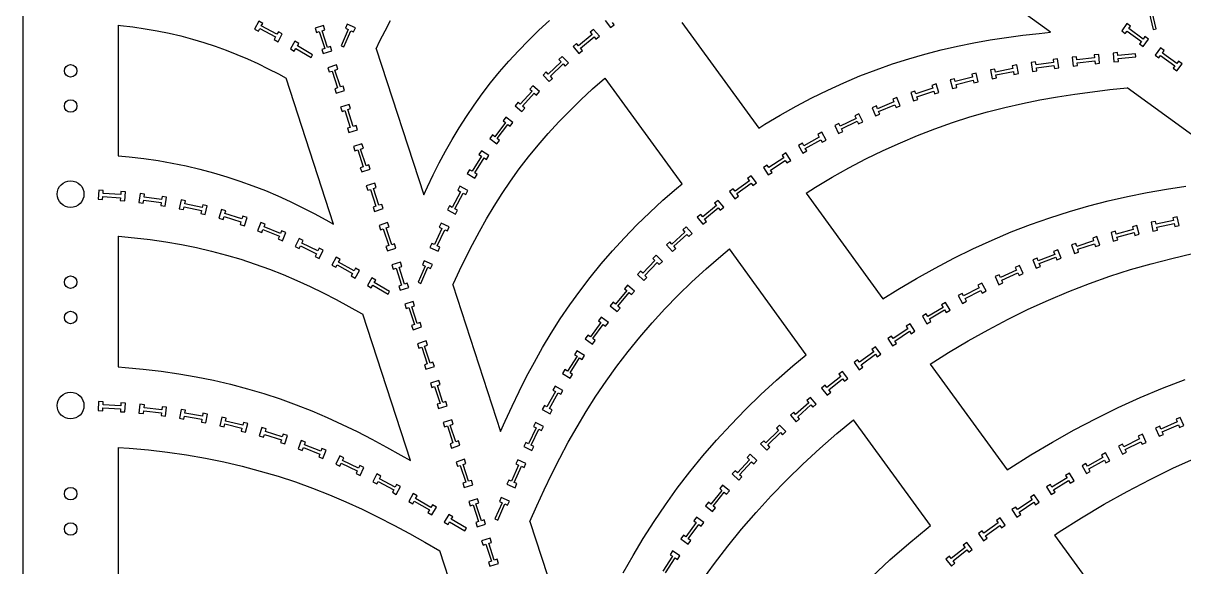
# Model space of a CAD drawing. Header units: inches. Extents: x 4 to 84.1, y 3.9 to 96.4.
# Drawn here: x 4 to 28.48, y 19.47 to 30.94 of the extents above; entities that cross this region are included whole.
import ezdxf

# ---------------------------------------------------------------- set-up
doc = ezdxf.new("R2010")
doc.units = ezdxf.units.IN
doc.layers.add('red', color=1, linetype='CONTINUOUS')

msp = doc.modelspace()

# ---------------------------------------------------------------- linework, layer by layer
for p, q in [((27.749, 31.169), (27.829, 30.804)), ((27.892, 30.818), (27.811, 31.182)), ((8.967, 30.981), (8.878, 30.814)), ((9.051, 30.936), (8.967, 30.981)), ((9.021, 30.881), (9.051, 30.936)), ((9.351, 30.706), (9.021, 30.881)), ((10.333, 30.892), (10.154, 30.833)), ((10.363, 30.801), (10.333, 30.892)), ((10.834, 30.92), (10.796, 30.833)), ((11.007, 30.845), (10.834, 30.92)), ((10.969, 30.757), (11.007, 30.845)), ((16.276, 31), (16.387, 30.847)), ((16.387, 30.847), (16.464, 30.903)), ((16.464, 30.903), (16.428, 30.954)), ((27.278, 30.931), (27.167, 30.778)), ((27.355, 30.875), (27.278, 30.931)), ((27.318, 30.825), (27.355, 30.875)), ((8.878, 30.814), (8.962, 30.77)), ((8.962, 30.77), (8.991, 30.825)), ((8.991, 30.825), (9.321, 30.65)), ((9.321, 30.65), (9.292, 30.594)), ((9.381, 30.761), (9.351, 30.706)), ((9.376, 30.55), (9.465, 30.717)), ((9.465, 30.717), (9.381, 30.761)), ((10.154, 30.833), (10.183, 30.743)), ((10.183, 30.743), (10.242, 30.762)), ((10.242, 30.762), (10.358, 30.407)), ((10.303, 30.782), (10.363, 30.801)), ((10.419, 30.427), (10.303, 30.782)), ((10.853, 30.808), (10.704, 30.465)), ((10.762, 30.44), (10.911, 30.782)), ((10.796, 30.833), (10.853, 30.808)), ((10.911, 30.782), (10.969, 30.757)), ((15.998, 30.7), (15.712, 30.46)), ((15.753, 30.411), (16.039, 30.651)), ((16.031, 30.809), (15.958, 30.748)), ((15.958, 30.748), (15.998, 30.7)), ((16.153, 30.664), (16.031, 30.809)), ((16.039, 30.651), (16.08, 30.603)), ((16.08, 30.603), (16.153, 30.664)), ((27.167, 30.778), (27.244, 30.722)), ((27.244, 30.722), (27.28, 30.773)), ((27.28, 30.773), (27.582, 30.553)), ((27.62, 30.605), (27.318, 30.825)), ((27.657, 30.656), (27.62, 30.605)), ((27.623, 30.447), (27.734, 30.6)), ((27.734, 30.6), (27.657, 30.656)), ((27.829, 30.804), (27.892, 30.818)), ((9.292, 30.594), (9.376, 30.55)), ((9.732, 30.562), (9.636, 30.399)), ((9.636, 30.399), (9.718, 30.351)), ((9.718, 30.351), (9.75, 30.405)), ((9.814, 30.514), (9.732, 30.562)), ((9.75, 30.405), (10.072, 30.216)), ((9.782, 30.46), (9.814, 30.514)), ((10.104, 30.271), (9.782, 30.46)), ((10.358, 30.407), (10.298, 30.387)), ((10.298, 30.387), (10.328, 30.297)), ((10.328, 30.297), (10.508, 30.355)), ((10.478, 30.446), (10.419, 30.427)), ((10.508, 30.355), (10.478, 30.446)), ((10.704, 30.465), (10.762, 30.44)), ((15.672, 30.508), (15.599, 30.446)), ((15.599, 30.446), (15.72, 30.302)), ((15.712, 30.46), (15.672, 30.508)), ((15.72, 30.302), (15.793, 30.363)), ((15.793, 30.363), (15.753, 30.411)), ((27.582, 30.553), (27.546, 30.503)), ((27.546, 30.503), (27.623, 30.447)), ((27.986, 30.417), (27.874, 30.264)), ((28.063, 30.361), (27.986, 30.417)), ((28.026, 30.31), (28.063, 30.361)), ((10.072, 30.216), (10.104, 30.271)), ((15.343, 30.127), (15.074, 29.867)), ((15.368, 30.238), (15.299, 30.172)), ((15.299, 30.172), (15.343, 30.127)), ((15.499, 30.103), (15.368, 30.238)), ((25.352, 30.122), (25.258, 30.109)), ((25.258, 30.109), (25.284, 29.922)), ((25.361, 30.061), (25.352, 30.122)), ((25.731, 30.112), (25.361, 30.061)), ((25.816, 30.187), (25.722, 30.174)), ((25.722, 30.174), (25.731, 30.112)), ((25.842, 30), (25.816, 30.187)), ((26.216, 30.232), (26.121, 30.222)), ((26.121, 30.222), (26.141, 30.034)), ((26.223, 30.17), (26.216, 30.232)), ((26.594, 30.209), (26.223, 30.17)), ((26.229, 30.106), (26.601, 30.145)), ((26.682, 30.281), (26.588, 30.271)), ((26.588, 30.271), (26.594, 30.209)), ((26.601, 30.145), (26.607, 30.083)), ((26.702, 30.093), (26.682, 30.281)), ((27.08, 30.319), (26.986, 30.31)), ((26.986, 30.31), (27.004, 30.122)), ((27.004, 30.122), (27.099, 30.131)), ((27.086, 30.257), (27.08, 30.319)), ((27.458, 30.293), (27.086, 30.257)), ((27.093, 30.193), (27.464, 30.229)), ((27.099, 30.131), (27.093, 30.193)), ((27.464, 30.229), (27.458, 30.293)), ((27.874, 30.264), (27.951, 30.208)), ((27.951, 30.208), (27.988, 30.259)), ((27.988, 30.259), (28.29, 30.039)), ((28.328, 30.091), (28.026, 30.31)), ((28.365, 30.141), (28.328, 30.091)), ((28.442, 30.085), (28.365, 30.141)), ((10.604, 30.06), (10.424, 30.001)), ((10.424, 30.001), (10.453, 29.911)), ((10.453, 29.911), (10.513, 29.93)), ((10.513, 29.93), (10.628, 29.575)), ((10.574, 29.95), (10.633, 29.969)), ((10.689, 29.594), (10.574, 29.95)), ((10.633, 29.969), (10.604, 30.06)), ((15.031, 29.912), (14.963, 29.846)), ((15.074, 29.867), (15.031, 29.912)), ((15.119, 29.821), (15.387, 30.081)), ((15.387, 30.081), (15.431, 30.036)), ((15.431, 30.036), (15.499, 30.103)), ((24.096, 29.886), (24.004, 29.862)), ((24.004, 29.862), (24.02, 29.802)), ((24.144, 29.703), (24.096, 29.886)), ((24.493, 29.972), (24.399, 29.954)), ((24.399, 29.954), (24.435, 29.768)), ((24.504, 29.91), (24.493, 29.972)), ((24.871, 29.981), (24.504, 29.91)), ((24.516, 29.847), (24.883, 29.918)), ((24.953, 30.06), (24.859, 30.042)), ((24.859, 30.042), (24.871, 29.981)), ((24.883, 29.918), (24.895, 29.857)), ((24.895, 29.857), (24.989, 29.875)), ((24.989, 29.875), (24.953, 30.06)), ((25.284, 29.922), (25.378, 29.935)), ((25.369, 29.997), (25.739, 30.048)), ((25.378, 29.935), (25.369, 29.997)), ((25.739, 30.048), (25.748, 29.987)), ((25.748, 29.987), (25.842, 30)), ((26.141, 30.034), (26.236, 30.044)), ((26.236, 30.044), (26.229, 30.106)), ((26.607, 30.083), (26.702, 30.093)), ((28.29, 30.039), (28.254, 29.988)), ((28.254, 29.988), (28.331, 29.932)), ((28.331, 29.932), (28.442, 30.085)), ((14.747, 29.621), (14.684, 29.549)), ((14.889, 29.496), (14.747, 29.621)), ((14.963, 29.846), (15.094, 29.71)), ((15.094, 29.71), (15.162, 29.776)), ((15.162, 29.776), (15.119, 29.821)), ((23.253, 29.657), (23.162, 29.627)), ((23.162, 29.627), (23.182, 29.568)), ((23.312, 29.478), (23.253, 29.657)), ((23.643, 29.769), (23.55, 29.745)), ((23.55, 29.745), (23.598, 29.562)), ((23.658, 29.708), (23.643, 29.769)), ((24.02, 29.802), (23.658, 29.708)), ((23.674, 29.646), (24.036, 29.74)), ((23.69, 29.586), (23.674, 29.646)), ((24.036, 29.74), (24.052, 29.679)), ((24.052, 29.679), (24.144, 29.703)), ((24.435, 29.768), (24.528, 29.786)), ((24.528, 29.786), (24.516, 29.847)), ((10.628, 29.575), (10.569, 29.555)), ((10.569, 29.555), (10.598, 29.465)), ((10.598, 29.465), (10.778, 29.523)), ((10.749, 29.614), (10.689, 29.594)), ((10.778, 29.523), (10.749, 29.614)), ((14.731, 29.508), (14.483, 29.228)), ((14.531, 29.186), (14.779, 29.466)), ((14.684, 29.549), (14.731, 29.508)), ((14.779, 29.466), (14.826, 29.424)), ((14.826, 29.424), (14.889, 29.496)), ((22.808, 29.509), (22.718, 29.479)), ((22.718, 29.479), (22.777, 29.3)), ((22.828, 29.45), (22.808, 29.509)), ((23.182, 29.568), (22.828, 29.45)), ((22.848, 29.389), (23.202, 29.507)), ((22.868, 29.33), (22.848, 29.389)), ((23.202, 29.507), (23.222, 29.448)), ((23.222, 29.448), (23.312, 29.478)), ((23.598, 29.562), (23.69, 29.586)), ((10.874, 29.227), (10.694, 29.169)), ((10.694, 29.169), (10.724, 29.078)), ((10.844, 29.117), (10.903, 29.137)), ((10.903, 29.137), (10.874, 29.227)), ((14.437, 29.27), (14.373, 29.198)), ((14.373, 29.198), (14.515, 29.073)), ((14.483, 29.228), (14.437, 29.27)), ((14.515, 29.073), (14.578, 29.144)), ((14.578, 29.144), (14.531, 29.186)), ((21.993, 29.193), (21.905, 29.157)), ((21.905, 29.157), (21.976, 28.982)), ((22.017, 29.135), (21.993, 29.193)), ((22.362, 29.277), (22.017, 29.135)), ((22.041, 29.076), (22.386, 29.218)), ((22.427, 29.371), (22.338, 29.335)), ((22.338, 29.335), (22.362, 29.277)), ((22.386, 29.218), (22.41, 29.16)), ((22.41, 29.16), (22.498, 29.196)), ((22.498, 29.196), (22.427, 29.371)), ((22.777, 29.3), (22.868, 29.33)), ((10.724, 29.078), (10.783, 29.098)), ((10.783, 29.098), (10.899, 28.742)), ((10.959, 28.762), (10.844, 29.117)), ((14.176, 28.956), (14.119, 28.88)), ((14.328, 28.843), (14.176, 28.956)), ((21.564, 28.932), (21.228, 28.769)), ((21.622, 29.03), (21.536, 28.988)), ((21.536, 28.988), (21.564, 28.932)), ((21.705, 28.86), (21.622, 29.03)), ((21.976, 28.982), (22.064, 29.018)), ((22.064, 29.018), (22.041, 29.076)), ((10.899, 28.742), (10.839, 28.723)), ((10.839, 28.723), (10.869, 28.633)), ((10.869, 28.633), (11.048, 28.691)), ((11.019, 28.782), (10.959, 28.762)), ((11.048, 28.691), (11.019, 28.782)), ((14.169, 28.843), (13.946, 28.543)), ((13.997, 28.505), (14.221, 28.804)), ((14.119, 28.88), (14.169, 28.843)), ((14.221, 28.804), (14.271, 28.767)), ((14.271, 28.767), (14.328, 28.843)), ((20.841, 28.639), (20.758, 28.592)), ((20.934, 28.474), (20.841, 28.639)), ((21.2, 28.825), (21.115, 28.783)), ((21.115, 28.783), (21.198, 28.613)), ((21.198, 28.613), (21.283, 28.655)), ((21.228, 28.769), (21.2, 28.825)), ((21.256, 28.711), (21.592, 28.875)), ((21.283, 28.655), (21.256, 28.711)), ((21.592, 28.875), (21.619, 28.818)), ((21.619, 28.818), (21.705, 28.86)), ((11.144, 28.395), (10.965, 28.337)), ((11.174, 28.305), (11.144, 28.395)), ((13.896, 28.581), (13.839, 28.504)), ((13.839, 28.504), (13.99, 28.391)), ((13.946, 28.543), (13.896, 28.581)), ((13.99, 28.391), (14.047, 28.468)), ((14.047, 28.468), (13.997, 28.505)), ((20.433, 28.408), (20.35, 28.361)), ((20.463, 28.354), (20.433, 28.408)), ((20.789, 28.537), (20.463, 28.354)), ((20.495, 28.298), (20.82, 28.482)), ((20.758, 28.592), (20.789, 28.537)), ((20.82, 28.482), (20.851, 28.427)), ((20.851, 28.427), (20.934, 28.474)), ((10.965, 28.337), (10.994, 28.246)), ((10.994, 28.246), (11.054, 28.265)), ((11.054, 28.265), (11.169, 27.91)), ((11.114, 28.285), (11.174, 28.305)), ((11.23, 27.93), (11.114, 28.285)), ((13.663, 28.247), (13.612, 28.166)), ((13.612, 28.166), (13.665, 28.133)), ((13.823, 28.147), (13.663, 28.247)), ((20.085, 28.201), (20.005, 28.15)), ((20.005, 28.15), (20.039, 28.097)), ((20.187, 28.042), (20.085, 28.201)), ((20.35, 28.361), (20.443, 28.197)), ((20.443, 28.197), (20.526, 28.244)), ((20.526, 28.244), (20.495, 28.298)), ((11.169, 27.91), (11.11, 27.891)), ((11.289, 27.949), (11.23, 27.93)), ((11.319, 27.859), (11.289, 27.949)), ((13.665, 28.133), (13.467, 27.816)), ((13.522, 27.782), (13.719, 28.099)), ((13.719, 28.099), (13.772, 28.066)), ((13.772, 28.066), (13.823, 28.147)), ((19.691, 27.947), (19.611, 27.896)), ((19.725, 27.895), (19.691, 27.947)), ((20.039, 28.097), (19.725, 27.895)), ((19.759, 27.841), (20.073, 28.043)), ((20.073, 28.043), (20.107, 27.991)), ((20.107, 27.991), (20.187, 28.042)), ((11.11, 27.891), (11.139, 27.8)), ((11.139, 27.8), (11.319, 27.859)), ((13.414, 27.849), (13.364, 27.768)), ((13.364, 27.768), (13.524, 27.668)), ((13.467, 27.816), (13.414, 27.849)), ((13.575, 27.749), (13.522, 27.782)), ((13.524, 27.668), (13.575, 27.749)), ((19.355, 27.721), (19.278, 27.665)), ((19.278, 27.665), (19.315, 27.615)), ((19.467, 27.568), (19.355, 27.721)), ((19.611, 27.896), (19.713, 27.737)), ((19.713, 27.737), (19.793, 27.789)), ((19.793, 27.789), (19.759, 27.841)), ((5.593, 27.417), (5.58, 27.228)), ((5.688, 27.41), (5.593, 27.417)), ((11.415, 27.563), (11.235, 27.505)), ((11.235, 27.505), (11.265, 27.414)), ((11.265, 27.414), (11.324, 27.433)), ((11.324, 27.433), (11.439, 27.078)), ((11.385, 27.453), (11.444, 27.472)), ((11.5, 27.098), (11.385, 27.453)), ((11.444, 27.472), (11.415, 27.563)), ((13.21, 27.498), (13.165, 27.413)), ((13.377, 27.41), (13.21, 27.498)), ((18.976, 27.446), (18.899, 27.39)), ((19.013, 27.395), (18.976, 27.446)), ((19.315, 27.615), (19.013, 27.395)), ((19.051, 27.343), (19.353, 27.563)), ((19.353, 27.563), (19.39, 27.512)), ((19.39, 27.512), (19.467, 27.568)), ((5.58, 27.228), (5.675, 27.222)), ((5.675, 27.222), (5.679, 27.284)), ((5.679, 27.284), (6.052, 27.258)), ((5.683, 27.348), (5.688, 27.41)), ((6.056, 27.322), (5.683, 27.348)), ((6.052, 27.258), (6.047, 27.196)), ((6.047, 27.196), (6.142, 27.189)), ((6.06, 27.385), (6.056, 27.322)), ((6.155, 27.378), (6.06, 27.385)), ((6.142, 27.189), (6.155, 27.378)), ((6.465, 27.346), (6.438, 27.159)), ((6.559, 27.332), (6.465, 27.346)), ((6.532, 27.145), (6.541, 27.207)), ((6.541, 27.207), (6.911, 27.154)), ((6.55, 27.27), (6.559, 27.332)), ((6.92, 27.218), (6.55, 27.27)), ((6.929, 27.28), (6.92, 27.218)), ((7.023, 27.266), (6.929, 27.28)), ((6.996, 27.079), (7.023, 27.266)), ((7.33, 27.211), (7.289, 27.026)), ((7.423, 27.19), (7.33, 27.211)), ((7.409, 27.129), (7.423, 27.19)), ((13.221, 27.384), (13.047, 27.054)), ((13.104, 27.024), (13.277, 27.355)), ((13.165, 27.413), (13.221, 27.384)), ((13.277, 27.355), (13.333, 27.326)), ((13.333, 27.326), (13.377, 27.41)), ((18.654, 27.201), (18.58, 27.141)), ((18.774, 27.055), (18.654, 27.201)), ((18.899, 27.39), (19.01, 27.237)), ((19.01, 27.237), (19.087, 27.293)), ((19.087, 27.293), (19.051, 27.343)), ((6.438, 27.159), (6.532, 27.145)), ((6.911, 27.154), (6.902, 27.093)), ((6.902, 27.093), (6.996, 27.079)), ((7.289, 27.026), (7.382, 27.006)), ((7.382, 27.006), (7.395, 27.067)), ((7.395, 27.067), (7.76, 26.986)), ((7.774, 27.048), (7.409, 27.129)), ((7.76, 26.986), (7.746, 26.925)), ((7.787, 27.109), (7.774, 27.048)), ((7.88, 27.089), (7.787, 27.109)), ((7.839, 26.904), (7.88, 27.089)), ((8.182, 27.009), (8.126, 26.828)), ((8.273, 26.98), (8.182, 27.009)), ((8.254, 26.921), (8.273, 26.98)), ((11.439, 27.078), (11.38, 27.059)), ((11.38, 27.059), (11.409, 26.968)), ((11.409, 26.968), (11.589, 27.027)), ((11.56, 27.117), (11.5, 27.098)), ((11.589, 27.027), (11.56, 27.117)), ((12.992, 27.083), (12.948, 26.998)), ((12.948, 26.998), (13.115, 26.911)), ((13.047, 27.054), (12.992, 27.083)), ((13.159, 26.995), (13.104, 27.024)), ((13.115, 26.911), (13.159, 26.995)), ((18.62, 27.092), (18.331, 26.856)), ((18.371, 26.807), (18.66, 27.043)), ((18.58, 27.141), (18.62, 27.092)), ((18.66, 27.043), (18.7, 26.994)), ((18.7, 26.994), (18.774, 27.055)), ((7.746, 26.925), (7.839, 26.904)), ((8.126, 26.828), (8.217, 26.8)), ((8.217, 26.8), (8.236, 26.86)), ((8.236, 26.86), (8.592, 26.749)), ((8.611, 26.81), (8.254, 26.921)), ((8.592, 26.749), (8.574, 26.689)), ((8.574, 26.689), (8.665, 26.661)), ((8.63, 26.87), (8.611, 26.81)), ((8.721, 26.842), (8.63, 26.87)), ((8.665, 26.661), (8.721, 26.842)), ((9.015, 26.736), (8.944, 26.561)), ((9.103, 26.701), (9.015, 26.736)), ((9.08, 26.643), (9.103, 26.701)), ((11.685, 26.731), (11.505, 26.672)), ((11.715, 26.64), (11.685, 26.731)), ((12.813, 26.72), (12.774, 26.633)), ((12.985, 26.641), (12.813, 26.72)), ((18.291, 26.905), (18.217, 26.844)), ((18.217, 26.844), (18.337, 26.698)), ((18.331, 26.856), (18.291, 26.905)), ((18.337, 26.698), (18.411, 26.758)), ((18.411, 26.758), (18.371, 26.807)), ((27.882, 26.758), (27.789, 26.739)), ((27.789, 26.739), (27.827, 26.554)), ((27.894, 26.697), (27.882, 26.758)), ((28.26, 26.773), (27.894, 26.697)), ((27.908, 26.635), (28.273, 26.711)), ((28.341, 26.854), (28.247, 26.834)), ((28.247, 26.834), (28.26, 26.773)), ((28.273, 26.711), (28.286, 26.649)), ((28.379, 26.669), (28.341, 26.854)), ((8.944, 26.561), (9.032, 26.526)), ((9.032, 26.526), (9.056, 26.584)), ((9.056, 26.584), (9.402, 26.444)), ((9.426, 26.503), (9.08, 26.643)), ((9.402, 26.444), (9.378, 26.386)), ((9.449, 26.561), (9.426, 26.503)), ((9.538, 26.525), (9.449, 26.561)), ((9.467, 26.35), (9.538, 26.525)), ((11.505, 26.672), (11.535, 26.582)), ((11.535, 26.582), (11.594, 26.601)), ((11.594, 26.601), (11.71, 26.246)), ((11.655, 26.621), (11.715, 26.64)), ((11.771, 26.266), (11.655, 26.621)), ((12.83, 26.607), (12.675, 26.268)), ((12.733, 26.241), (12.889, 26.581)), ((12.774, 26.633), (12.83, 26.607)), ((12.889, 26.581), (12.945, 26.555)), ((12.945, 26.555), (12.985, 26.641)), ((17.955, 26.531), (17.68, 26.279)), ((17.723, 26.232), (17.998, 26.484)), ((17.983, 26.642), (17.913, 26.578)), ((17.913, 26.578), (17.955, 26.531)), ((18.111, 26.503), (17.983, 26.642)), ((17.998, 26.484), (18.041, 26.438)), ((18.041, 26.438), (18.111, 26.503)), ((26.646, 26.436), (26.556, 26.406)), ((26.705, 26.256), (26.646, 26.436)), ((27.035, 26.548), (26.943, 26.523)), ((26.943, 26.523), (26.991, 26.341)), ((27.051, 26.487), (27.035, 26.548)), ((27.412, 26.583), (27.051, 26.487)), ((27.067, 26.426), (27.428, 26.521)), ((27.488, 26.668), (27.396, 26.644)), ((27.396, 26.644), (27.412, 26.583)), ((27.428, 26.521), (27.444, 26.461)), ((27.444, 26.461), (27.536, 26.486)), ((27.536, 26.486), (27.488, 26.668)), ((27.827, 26.554), (27.92, 26.573)), ((27.92, 26.573), (27.908, 26.635)), ((28.286, 26.649), (28.379, 26.669)), ((9.378, 26.386), (9.467, 26.35)), ((9.821, 26.397), (9.738, 26.227)), ((9.738, 26.227), (9.823, 26.185)), ((9.907, 26.355), (9.821, 26.397)), ((9.823, 26.185), (9.851, 26.241)), ((9.851, 26.241), (10.185, 26.076)), ((9.879, 26.299), (9.907, 26.355)), ((10.214, 26.133), (9.879, 26.299)), ((11.71, 26.246), (11.65, 26.227)), ((11.65, 26.227), (11.68, 26.136)), ((11.68, 26.136), (11.86, 26.194)), ((11.83, 26.285), (11.771, 26.266)), ((11.86, 26.194), (11.83, 26.285)), ((12.618, 26.294), (12.578, 26.207)), ((12.578, 26.207), (12.75, 26.128)), ((12.675, 26.268), (12.618, 26.294)), ((12.79, 26.215), (12.733, 26.241)), ((12.75, 26.128), (12.79, 26.215)), ((17.638, 26.325), (17.568, 26.261)), ((17.568, 26.261), (17.695, 26.121)), ((17.68, 26.279), (17.638, 26.325)), ((17.766, 26.186), (17.723, 26.232)), ((26.201, 26.29), (26.11, 26.26)), ((26.11, 26.26), (26.169, 26.08)), ((26.22, 26.23), (26.201, 26.29)), ((26.575, 26.347), (26.22, 26.23)), ((26.24, 26.169), (26.595, 26.286)), ((26.556, 26.406), (26.575, 26.347)), ((26.595, 26.286), (26.615, 26.226)), ((26.615, 26.226), (26.705, 26.256)), ((26.991, 26.341), (27.083, 26.365)), ((27.083, 26.365), (27.067, 26.426)), ((10.185, 26.076), (10.158, 26.02)), ((10.158, 26.02), (10.243, 25.977)), ((10.242, 26.189), (10.214, 26.133)), ((10.327, 26.147), (10.242, 26.189)), ((10.243, 25.977), (10.327, 26.147)), ((10.599, 26.001), (10.507, 25.836)), ((10.682, 25.954), (10.599, 26.001)), ((10.652, 25.899), (10.682, 25.954)), ((17.346, 26.045), (17.28, 25.976)), ((17.28, 25.976), (17.324, 25.933)), ((17.482, 25.913), (17.346, 26.045)), ((17.695, 26.121), (17.766, 26.186)), ((25.383, 25.984), (25.294, 25.949)), ((25.294, 25.949), (25.364, 25.773)), ((25.406, 25.925), (25.383, 25.984)), ((25.754, 26.062), (25.406, 25.925)), ((25.429, 25.866), (25.777, 26.002)), ((25.819, 26.155), (25.731, 26.12)), ((25.731, 26.12), (25.754, 26.062)), ((25.777, 26.002), (25.8, 25.944)), ((25.8, 25.944), (25.889, 25.979)), ((25.889, 25.979), (25.819, 26.155)), ((26.169, 26.08), (26.26, 26.11)), ((26.26, 26.11), (26.24, 26.169)), ((10.507, 25.836), (10.59, 25.789)), ((10.59, 25.789), (10.62, 25.844)), ((10.62, 25.844), (10.946, 25.66)), ((10.977, 25.716), (10.652, 25.899)), ((11.008, 25.77), (10.977, 25.716)), ((10.998, 25.559), (11.091, 25.724)), ((11.091, 25.724), (11.008, 25.77)), ((11.956, 25.899), (11.776, 25.84)), ((11.776, 25.84), (11.805, 25.75)), ((11.805, 25.75), (11.865, 25.769)), ((11.865, 25.769), (11.98, 25.414)), ((11.926, 25.789), (11.985, 25.808)), ((12.041, 25.434), (11.926, 25.789)), ((11.985, 25.808), (11.956, 25.899)), ((12.476, 25.814), (12.327, 25.472)), ((12.385, 25.446), (12.534, 25.789)), ((12.456, 25.926), (12.418, 25.839)), ((12.418, 25.839), (12.476, 25.814)), ((12.63, 25.851), (12.456, 25.926)), ((12.534, 25.789), (12.592, 25.764)), ((12.592, 25.764), (12.63, 25.851)), ((17.02, 25.707), (16.954, 25.639)), ((17.065, 25.664), (17.02, 25.707)), ((17.324, 25.933), (17.065, 25.664)), ((17.111, 25.619), (17.371, 25.888)), ((17.371, 25.888), (17.416, 25.845)), ((17.416, 25.845), (17.482, 25.913)), ((24.95, 25.731), (24.61, 25.576)), ((25.01, 25.828), (24.924, 25.788)), ((24.924, 25.788), (24.95, 25.731)), ((25.089, 25.656), (25.01, 25.828)), ((25.364, 25.773), (25.452, 25.808)), ((25.452, 25.808), (25.429, 25.866)), ((10.946, 25.66), (10.915, 25.606)), ((10.915, 25.606), (10.998, 25.559)), ((11.354, 25.568), (11.259, 25.406)), ((11.436, 25.52), (11.354, 25.568)), ((11.405, 25.466), (11.436, 25.52)), ((11.727, 25.277), (11.405, 25.466)), ((12.327, 25.472), (12.385, 25.446)), ((16.954, 25.639), (17.09, 25.507)), ((17.09, 25.507), (17.156, 25.576)), ((17.156, 25.576), (17.111, 25.619)), ((24.22, 25.457), (24.136, 25.413)), ((24.308, 25.289), (24.22, 25.457)), ((24.584, 25.633), (24.497, 25.593)), ((24.497, 25.593), (24.576, 25.421)), ((24.576, 25.421), (24.663, 25.461)), ((24.61, 25.576), (24.584, 25.633)), ((24.637, 25.518), (24.976, 25.673)), ((24.663, 25.461), (24.637, 25.518)), ((24.976, 25.673), (25.002, 25.616)), ((25.002, 25.616), (25.089, 25.656)), ((11.259, 25.406), (11.341, 25.357)), ((11.341, 25.357), (11.372, 25.411)), ((11.372, 25.411), (11.694, 25.222)), ((11.694, 25.222), (11.727, 25.277)), ((11.98, 25.414), (11.921, 25.394)), ((11.921, 25.394), (11.95, 25.304)), ((11.95, 25.304), (12.13, 25.362)), ((12.1, 25.453), (12.041, 25.434)), ((12.13, 25.362), (12.1, 25.453)), ((16.732, 25.296), (16.49, 25.011)), ((16.539, 24.969), (16.781, 25.254)), ((16.746, 25.409), (16.684, 25.336)), ((16.684, 25.336), (16.732, 25.296)), ((16.89, 25.287), (16.746, 25.409)), ((16.781, 25.254), (16.828, 25.214)), ((16.828, 25.214), (16.89, 25.287)), ((23.805, 25.239), (23.721, 25.195)), ((23.834, 25.184), (23.805, 25.239)), ((24.165, 25.357), (23.834, 25.184)), ((23.864, 25.127), (24.195, 25.301)), ((24.136, 25.413), (24.165, 25.357)), ((24.195, 25.301), (24.224, 25.245)), ((24.224, 25.245), (24.308, 25.289)), ((12.226, 25.066), (12.046, 25.008)), ((12.046, 25.008), (12.076, 24.917)), ((12.196, 24.957), (12.255, 24.976)), ((12.255, 24.976), (12.226, 25.066)), ((16.443, 25.051), (16.381, 24.979)), ((16.381, 24.979), (16.525, 24.856)), ((16.49, 25.011), (16.443, 25.051)), ((16.587, 24.929), (16.539, 24.969)), ((23.451, 25.045), (23.369, 24.997)), ((23.369, 24.997), (23.401, 24.943)), ((23.547, 24.882), (23.451, 25.045)), ((23.721, 25.195), (23.808, 25.028)), ((23.808, 25.028), (23.893, 25.072)), ((23.893, 25.072), (23.864, 25.127)), ((12.076, 24.917), (12.135, 24.937)), ((12.135, 24.937), (12.251, 24.582)), ((12.311, 24.601), (12.196, 24.957)), ((16.189, 24.735), (16.132, 24.659)), ((16.341, 24.623), (16.189, 24.735)), ((16.525, 24.856), (16.587, 24.929)), ((23.047, 24.807), (22.965, 24.759)), ((22.965, 24.759), (23.061, 24.596)), ((23.079, 24.753), (23.047, 24.807)), ((23.401, 24.943), (23.079, 24.753)), ((23.111, 24.698), (23.433, 24.888)), ((23.433, 24.888), (23.465, 24.834)), ((23.465, 24.834), (23.547, 24.882)), ((12.251, 24.582), (12.191, 24.562)), ((12.191, 24.562), (12.221, 24.472)), ((12.221, 24.472), (12.4, 24.53)), ((12.371, 24.621), (12.311, 24.601)), ((12.4, 24.53), (12.371, 24.621)), ((16.182, 24.621), (15.961, 24.321)), ((16.012, 24.283), (16.234, 24.584)), ((16.132, 24.659), (16.182, 24.621)), ((16.234, 24.584), (16.284, 24.546)), ((16.284, 24.546), (16.341, 24.623)), ((22.658, 24.491), (22.346, 24.286)), ((22.703, 24.596), (22.624, 24.543)), ((22.624, 24.543), (22.658, 24.491)), ((22.807, 24.438), (22.703, 24.596)), ((23.061, 24.596), (23.143, 24.644)), ((23.143, 24.644), (23.111, 24.698)), ((12.496, 24.234), (12.317, 24.176)), ((12.526, 24.144), (12.496, 24.234)), ((15.91, 24.358), (15.854, 24.281)), ((15.854, 24.281), (16.006, 24.169)), ((15.961, 24.321), (15.91, 24.358)), ((16.006, 24.169), (16.062, 24.246)), ((16.062, 24.246), (16.012, 24.283)), ((22.312, 24.338), (22.232, 24.286)), ((22.232, 24.286), (22.336, 24.128)), ((22.346, 24.286), (22.312, 24.338)), ((22.381, 24.233), (22.693, 24.438)), ((22.415, 24.18), (22.381, 24.233)), ((22.693, 24.438), (22.728, 24.385)), ((22.728, 24.385), (22.807, 24.438)), ((12.317, 24.176), (12.346, 24.085)), ((12.346, 24.085), (12.406, 24.105)), ((12.406, 24.105), (12.521, 23.749)), ((12.466, 24.124), (12.526, 24.144)), ((12.582, 23.769), (12.466, 24.124)), ((15.678, 24.025), (15.627, 23.945)), ((15.838, 23.924), (15.678, 24.025)), ((21.938, 24.004), (21.636, 23.785)), ((21.978, 24.111), (21.901, 24.055)), ((21.901, 24.055), (21.938, 24.004)), ((22.09, 23.958), (21.978, 24.111)), ((22.336, 24.128), (22.415, 24.18)), ((12.521, 23.749), (12.461, 23.73)), ((12.641, 23.788), (12.582, 23.769)), ((12.671, 23.698), (12.641, 23.788)), ((15.68, 23.911), (15.479, 23.596)), ((15.533, 23.562), (15.734, 23.877)), ((15.627, 23.945), (15.68, 23.911)), ((15.734, 23.877), (15.786, 23.843)), ((15.786, 23.843), (15.838, 23.924)), ((21.599, 23.835), (21.522, 23.779)), ((21.522, 23.779), (21.633, 23.626)), ((21.636, 23.785), (21.599, 23.835)), ((21.674, 23.733), (21.976, 23.953)), ((21.976, 23.953), (22.013, 23.902)), ((22.013, 23.902), (22.09, 23.958)), ((12.461, 23.73), (12.491, 23.639)), ((12.491, 23.639), (12.671, 23.698)), ((15.426, 23.63), (15.375, 23.55)), ((15.375, 23.55), (15.535, 23.448)), ((15.479, 23.596), (15.426, 23.63)), ((15.586, 23.528), (15.533, 23.562)), ((15.535, 23.448), (15.586, 23.528)), ((21.277, 23.592), (21.203, 23.533)), ((21.203, 23.533), (21.242, 23.484)), ((21.395, 23.445), (21.277, 23.592)), ((21.633, 23.626), (21.71, 23.682)), ((21.71, 23.682), (21.674, 23.733)), ((12.767, 23.402), (12.587, 23.344)), ((12.587, 23.344), (12.616, 23.253)), ((12.616, 23.253), (12.676, 23.272)), ((12.676, 23.272), (12.791, 22.917)), ((12.737, 23.292), (12.796, 23.312)), ((12.852, 22.937), (12.737, 23.292)), ((12.796, 23.312), (12.767, 23.402)), ((15.217, 23.283), (15.171, 23.199)), ((15.383, 23.192), (15.217, 23.283)), ((20.911, 23.299), (20.837, 23.24)), ((20.951, 23.25), (20.911, 23.299)), ((21.242, 23.484), (20.951, 23.25)), ((20.991, 23.201), (21.282, 23.434)), ((21.282, 23.434), (21.321, 23.385)), ((21.321, 23.385), (21.395, 23.445)), ((15.226, 23.169), (15.046, 22.842)), ((15.102, 22.811), (15.282, 23.138)), ((15.171, 23.199), (15.226, 23.169)), ((15.282, 23.138), (15.337, 23.108)), ((15.337, 23.108), (15.383, 23.192)), ((20.601, 23.041), (20.53, 22.978)), ((20.726, 22.9), (20.601, 23.041)), ((20.837, 23.24), (20.955, 23.092)), ((20.955, 23.092), (21.03, 23.152)), ((21.03, 23.152), (20.991, 23.201)), ((5.591, 22.956), (5.581, 22.768)), ((5.581, 22.768), (5.676, 22.762)), ((5.686, 22.951), (5.591, 22.956)), ((5.676, 22.762), (5.679, 22.825)), ((5.679, 22.825), (6.052, 22.804)), ((5.683, 22.889), (5.686, 22.951)), ((6.056, 22.868), (5.683, 22.889)), ((6.052, 22.804), (6.049, 22.741)), ((6.059, 22.93), (6.056, 22.868)), ((6.154, 22.925), (6.059, 22.93)), ((6.144, 22.736), (6.154, 22.925)), ((6.463, 22.899), (6.441, 22.711)), ((6.557, 22.888), (6.463, 22.899)), ((6.55, 22.826), (6.557, 22.888)), ((6.921, 22.783), (6.55, 22.826)), ((6.928, 22.845), (6.921, 22.783)), ((7.023, 22.834), (6.928, 22.845)), ((7.001, 22.647), (7.023, 22.834)), ((7.329, 22.79), (7.297, 22.604)), ((7.423, 22.774), (7.329, 22.79)), ((7.412, 22.712), (7.423, 22.774)), ((12.791, 22.917), (12.732, 22.898)), ((12.732, 22.898), (12.761, 22.807)), ((12.761, 22.807), (12.941, 22.866)), ((12.912, 22.956), (12.852, 22.937)), ((12.941, 22.866), (12.912, 22.956)), ((14.991, 22.872), (14.945, 22.789)), ((14.945, 22.789), (15.111, 22.698)), ((15.046, 22.842), (14.991, 22.872)), ((15.157, 22.781), (15.102, 22.811)), ((15.111, 22.698), (15.157, 22.781)), ((20.571, 22.931), (20.291, 22.684)), ((20.334, 22.636), (20.614, 22.883)), ((20.53, 22.978), (20.571, 22.931)), ((20.614, 22.883), (20.655, 22.836)), ((20.655, 22.836), (20.726, 22.9)), ((6.049, 22.741), (6.144, 22.736)), ((6.441, 22.711), (6.536, 22.7)), ((6.536, 22.7), (6.543, 22.762)), ((6.543, 22.762), (6.914, 22.72)), ((6.914, 22.72), (6.907, 22.658)), ((6.907, 22.658), (7.001, 22.647)), ((7.297, 22.604), (7.39, 22.587)), ((7.39, 22.587), (7.401, 22.649)), ((7.401, 22.649), (7.769, 22.584)), ((7.78, 22.647), (7.412, 22.712)), ((7.769, 22.584), (7.758, 22.522)), ((7.758, 22.522), (7.852, 22.506)), ((7.791, 22.709), (7.78, 22.647)), ((7.885, 22.692), (7.791, 22.709)), ((7.852, 22.506), (7.885, 22.692)), ((8.188, 22.628), (8.144, 22.445)), ((8.281, 22.606), (8.188, 22.628)), ((8.266, 22.545), (8.281, 22.606)), ((8.629, 22.456), (8.266, 22.545)), ((13.037, 22.57), (12.857, 22.512)), ((13.067, 22.479), (13.037, 22.57)), ((20.25, 22.731), (20.179, 22.668)), ((20.179, 22.668), (20.304, 22.526)), ((20.291, 22.684), (20.25, 22.731)), ((20.304, 22.526), (20.375, 22.589)), ((20.375, 22.589), (20.334, 22.636)), ((28.338, 22.525), (27.995, 22.376)), ((28.4, 22.621), (28.313, 22.582)), ((28.313, 22.582), (28.338, 22.525)), ((28.476, 22.447), (28.4, 22.621)), ((8.144, 22.445), (8.236, 22.422)), ((8.236, 22.422), (8.251, 22.483)), ((8.251, 22.483), (8.614, 22.394)), ((8.614, 22.394), (8.599, 22.334)), ((8.599, 22.334), (8.691, 22.311)), ((8.644, 22.517), (8.629, 22.456)), ((8.736, 22.495), (8.644, 22.517)), ((8.691, 22.311), (8.736, 22.495)), ((9.035, 22.411), (8.978, 22.231)), ((9.126, 22.382), (9.035, 22.411)), ((9.107, 22.323), (9.126, 22.382)), ((9.463, 22.21), (9.107, 22.323)), ((12.857, 22.512), (12.887, 22.421)), ((12.887, 22.421), (12.946, 22.44)), ((12.946, 22.44), (13.062, 22.085)), ((13.007, 22.46), (13.067, 22.479)), ((13.123, 22.105), (13.007, 22.46)), ((14.819, 22.401), (14.655, 22.065)), ((14.713, 22.037), (14.876, 22.373)), ((14.804, 22.514), (14.762, 22.429)), ((14.762, 22.429), (14.819, 22.401)), ((14.974, 22.432), (14.804, 22.514)), ((14.876, 22.373), (14.932, 22.346)), ((14.932, 22.346), (14.974, 22.432)), ((19.928, 22.346), (19.661, 22.085)), ((19.706, 22.039), (19.973, 22.301)), ((19.953, 22.458), (19.885, 22.391)), ((19.885, 22.391), (19.928, 22.346)), ((20.085, 22.322), (19.953, 22.458)), ((19.973, 22.301), (20.017, 22.256)), ((20.017, 22.256), (20.085, 22.322)), ((27.97, 22.433), (27.883, 22.395)), ((27.883, 22.395), (27.959, 22.222)), ((27.995, 22.376), (27.97, 22.433)), ((28.021, 22.317), (28.363, 22.467)), ((28.046, 22.26), (28.021, 22.317)), ((28.363, 22.467), (28.388, 22.409)), ((28.388, 22.409), (28.476, 22.447)), ((8.978, 22.231), (9.069, 22.202)), ((9.069, 22.202), (9.088, 22.262)), ((9.088, 22.262), (9.444, 22.149)), ((9.444, 22.149), (9.425, 22.089)), ((9.425, 22.089), (9.516, 22.06)), ((9.482, 22.269), (9.463, 22.21)), ((9.573, 22.24), (9.482, 22.269)), ((9.516, 22.06), (9.573, 22.24)), ((9.865, 22.137), (9.796, 21.961)), ((9.954, 22.102), (9.865, 22.137)), ((9.931, 22.044), (9.954, 22.102)), ((10.279, 21.907), (9.931, 22.044)), ((13.062, 22.085), (13.002, 22.066)), ((13.002, 22.066), (13.032, 21.975)), ((13.032, 21.975), (13.211, 22.034)), ((13.182, 22.124), (13.123, 22.105)), ((13.211, 22.034), (13.182, 22.124)), ((14.599, 22.093), (14.558, 22.007)), ((14.655, 22.065), (14.599, 22.093)), ((14.769, 22.01), (14.713, 22.037)), ((19.618, 22.13), (19.549, 22.063)), ((19.549, 22.063), (19.682, 21.928)), ((19.661, 22.085), (19.618, 22.13)), ((19.75, 21.995), (19.706, 22.039)), ((27.183, 22.057), (27.098, 22.015)), ((27.211, 22.001), (27.183, 22.057)), ((27.546, 22.167), (27.211, 22.001)), ((27.239, 21.944), (27.574, 22.109)), ((27.604, 22.265), (27.518, 22.223)), ((27.518, 22.223), (27.546, 22.167)), ((27.574, 22.109), (27.602, 22.053)), ((27.602, 22.053), (27.687, 22.095)), ((27.687, 22.095), (27.604, 22.265)), ((27.959, 22.222), (28.046, 22.26)), ((9.796, 21.961), (9.885, 21.926)), ((9.885, 21.926), (9.908, 21.984)), ((9.908, 21.984), (10.255, 21.847)), ((10.255, 21.847), (10.232, 21.789)), ((10.232, 21.789), (10.321, 21.754)), ((10.301, 21.965), (10.279, 21.907)), ((10.39, 21.93), (10.301, 21.965)), ((10.321, 21.754), (10.39, 21.93)), ((10.675, 21.807), (10.594, 21.636)), ((10.761, 21.766), (10.675, 21.807)), ((14.558, 22.007), (14.728, 21.924)), ((14.728, 21.924), (14.769, 22.01)), ((19.334, 21.842), (19.27, 21.772)), ((19.473, 21.714), (19.334, 21.842)), ((19.682, 21.928), (19.75, 21.995)), ((26.825, 21.873), (26.742, 21.827)), ((26.742, 21.827), (26.772, 21.772)), ((26.916, 21.707), (26.825, 21.873)), ((27.098, 22.015), (27.182, 21.846)), ((27.182, 21.846), (27.267, 21.888)), ((27.267, 21.888), (27.239, 21.944)), ((10.594, 21.636), (10.681, 21.595)), ((10.681, 21.595), (10.707, 21.652)), ((10.707, 21.652), (11.045, 21.493)), ((10.734, 21.71), (10.761, 21.766)), ((11.072, 21.551), (10.734, 21.71)), ((11.099, 21.608), (11.072, 21.551)), ((11.185, 21.567), (11.099, 21.608)), ((11.105, 21.396), (11.185, 21.567)), ((13.308, 21.738), (13.128, 21.679)), ((13.128, 21.679), (13.157, 21.589)), ((13.157, 21.589), (13.217, 21.608)), ((13.217, 21.608), (13.332, 21.253)), ((13.278, 21.628), (13.337, 21.647)), ((13.393, 21.273), (13.278, 21.628)), ((13.337, 21.647), (13.308, 21.738)), ((14.448, 21.615), (14.296, 21.274)), ((14.355, 21.248), (14.507, 21.589)), ((14.43, 21.728), (14.391, 21.641)), ((14.391, 21.641), (14.448, 21.615)), ((14.602, 21.651), (14.43, 21.728)), ((14.507, 21.589), (14.564, 21.564)), ((14.564, 21.564), (14.602, 21.651)), ((19.316, 21.729), (19.063, 21.454)), ((19.11, 21.411), (19.363, 21.686)), ((19.27, 21.772), (19.316, 21.729)), ((19.363, 21.686), (19.409, 21.644)), ((19.409, 21.644), (19.473, 21.714)), ((26.414, 21.647), (26.331, 21.601)), ((26.331, 21.601), (26.422, 21.435)), ((26.445, 21.592), (26.414, 21.647)), ((26.772, 21.772), (26.445, 21.592)), ((26.475, 21.536), (26.803, 21.716)), ((26.803, 21.716), (26.833, 21.661)), ((26.833, 21.661), (26.916, 21.707)), ((11.045, 21.493), (11.019, 21.437)), ((11.019, 21.437), (11.105, 21.396)), ((11.461, 21.428), (11.372, 21.261)), ((11.545, 21.383), (11.461, 21.428)), ((11.515, 21.328), (11.545, 21.383)), ((11.845, 21.152), (11.515, 21.328)), ((14.239, 21.299), (14.2, 21.212)), ((14.296, 21.274), (14.239, 21.299)), ((19.017, 21.497), (18.952, 21.427)), ((18.952, 21.427), (19.092, 21.299)), ((19.063, 21.454), (19.017, 21.497)), ((19.092, 21.299), (19.156, 21.369)), ((19.156, 21.369), (19.11, 21.411)), ((26.016, 21.344), (25.697, 21.15)), ((26.065, 21.447), (25.983, 21.397)), ((25.983, 21.397), (26.016, 21.344)), ((26.163, 21.285), (26.065, 21.447)), ((26.422, 21.435), (26.506, 21.481)), ((26.506, 21.481), (26.475, 21.536)), ((11.372, 21.261), (11.456, 21.216)), ((11.456, 21.216), (11.485, 21.272)), ((11.485, 21.272), (11.815, 21.096)), ((11.815, 21.096), (11.785, 21.04)), ((11.874, 21.207), (11.845, 21.152)), ((11.869, 20.996), (11.958, 21.162)), ((11.958, 21.162), (11.874, 21.207)), ((13.332, 21.253), (13.273, 21.234)), ((13.273, 21.234), (13.302, 21.143)), ((13.302, 21.143), (13.482, 21.201)), ((13.452, 21.292), (13.393, 21.273)), ((13.482, 21.201), (13.452, 21.292)), ((14.2, 21.212), (14.373, 21.136)), ((14.412, 21.223), (14.355, 21.248)), ((14.373, 21.136), (14.412, 21.223)), ((18.737, 21.08), (18.5, 20.792)), ((18.75, 21.194), (18.689, 21.12)), ((18.689, 21.12), (18.737, 21.08)), ((18.895, 21.074), (18.75, 21.194)), ((18.835, 21), (18.895, 21.074)), ((25.664, 21.203), (25.583, 21.154)), ((25.583, 21.154), (25.681, 20.992)), ((25.697, 21.15), (25.664, 21.203)), ((25.73, 21.095), (26.049, 21.289)), ((25.762, 21.042), (25.73, 21.095)), ((26.049, 21.289), (26.081, 21.236)), ((26.081, 21.236), (26.163, 21.285)), ((11.785, 21.04), (11.869, 20.996)), ((12.226, 21.012), (12.131, 20.848)), ((12.131, 20.848), (12.214, 20.8)), ((12.214, 20.8), (12.245, 20.854)), ((12.308, 20.964), (12.226, 21.012)), ((12.245, 20.854), (12.568, 20.668)), ((12.277, 20.91), (12.308, 20.964)), ((12.6, 20.723), (12.277, 20.91)), ((13.578, 20.906), (13.398, 20.847)), ((13.398, 20.847), (13.428, 20.757)), ((13.548, 20.796), (13.607, 20.815)), ((13.607, 20.815), (13.578, 20.906)), ((14.099, 20.821), (13.95, 20.478)), ((14.08, 20.933), (14.042, 20.846)), ((14.042, 20.846), (14.099, 20.821)), ((14.253, 20.857), (14.08, 20.933)), ((14.215, 20.77), (14.253, 20.857)), ((18.452, 20.832), (18.391, 20.758)), ((18.5, 20.792), (18.452, 20.832)), ((18.549, 20.751), (18.787, 21.04)), ((18.787, 21.04), (18.835, 21)), ((25.279, 20.884), (24.968, 20.677)), ((25.003, 20.624), (25.314, 20.831)), ((25.323, 20.989), (25.244, 20.936)), ((25.244, 20.936), (25.279, 20.884)), ((25.314, 20.831), (25.349, 20.779)), ((25.428, 20.832), (25.323, 20.989)), ((25.349, 20.779), (25.428, 20.832)), ((25.681, 20.992), (25.762, 21.042)), ((12.568, 20.668), (12.537, 20.614)), ((12.537, 20.614), (12.62, 20.566)), ((12.632, 20.777), (12.6, 20.723)), ((12.62, 20.566), (12.714, 20.73)), ((12.714, 20.73), (12.632, 20.777)), ((12.976, 20.574), (12.881, 20.411)), ((13.058, 20.526), (12.976, 20.574)), ((13.428, 20.757), (13.487, 20.776)), ((13.487, 20.776), (13.602, 20.421)), ((13.663, 20.44), (13.548, 20.796)), ((14.008, 20.453), (14.157, 20.795)), ((14.157, 20.795), (14.215, 20.77)), ((18.391, 20.758), (18.537, 20.638)), ((18.537, 20.638), (18.598, 20.712)), ((18.598, 20.712), (18.549, 20.751)), ((24.933, 20.729), (24.854, 20.676)), ((24.854, 20.676), (24.959, 20.519)), ((24.968, 20.677), (24.933, 20.729)), ((24.959, 20.519), (25.038, 20.572)), ((25.038, 20.572), (25.003, 20.624)), ((12.881, 20.411), (12.963, 20.363)), ((12.963, 20.363), (12.994, 20.417)), ((12.994, 20.417), (13.316, 20.228)), ((13.027, 20.472), (13.058, 20.526)), ((13.349, 20.283), (13.027, 20.472)), ((13.602, 20.421), (13.543, 20.401)), ((13.543, 20.401), (13.572, 20.311)), ((13.572, 20.311), (13.752, 20.369)), ((13.723, 20.46), (13.663, 20.44)), ((13.752, 20.369), (13.723, 20.46)), ((13.95, 20.478), (14.008, 20.453)), ((18.196, 20.4), (17.976, 20.099)), ((18.027, 20.061), (18.248, 20.362)), ((18.202, 20.514), (18.145, 20.437)), ((18.145, 20.437), (18.196, 20.4)), ((18.354, 20.402), (18.202, 20.514)), ((18.248, 20.362), (18.298, 20.325)), ((18.298, 20.325), (18.354, 20.402)), ((24.561, 20.394), (24.259, 20.175)), ((24.297, 20.123), (24.599, 20.342)), ((24.601, 20.501), (24.524, 20.445)), ((24.524, 20.445), (24.561, 20.394)), ((24.599, 20.342), (24.636, 20.292)), ((24.713, 20.348), (24.601, 20.501)), ((24.636, 20.292), (24.713, 20.348)), ((13.316, 20.228), (13.349, 20.283)), ((13.848, 20.073), (13.669, 20.015)), ((13.878, 19.983), (13.848, 20.073)), ((17.925, 20.135), (17.869, 20.058)), ((17.976, 20.099), (17.925, 20.135)), ((24.222, 20.225), (24.145, 20.169)), ((24.145, 20.169), (24.256, 20.016)), ((24.259, 20.175), (24.222, 20.225)), ((24.256, 20.016), (24.333, 20.072)), ((24.333, 20.072), (24.297, 20.123)), ((13.669, 20.015), (13.698, 19.924)), ((13.698, 19.924), (13.757, 19.944)), ((13.757, 19.944), (13.873, 19.589)), ((13.818, 19.964), (13.878, 19.983)), ((13.934, 19.608), (13.818, 19.964)), ((17.869, 20.058), (18.021, 19.947)), ((18.021, 19.947), (18.078, 20.024)), ((18.078, 20.024), (18.027, 20.061)), ((23.864, 19.875), (23.571, 19.644)), ((23.9, 19.983), (23.825, 19.924)), ((23.825, 19.924), (23.864, 19.875)), ((24.017, 19.835), (23.9, 19.983)), ((23.943, 19.776), (24.017, 19.835)), ((13.873, 19.589), (13.813, 19.569)), ((13.993, 19.628), (13.934, 19.608)), ((14.023, 19.537), (13.993, 19.628)), ((17.694, 19.69), (17.492, 19.376)), ((17.546, 19.341), (17.748, 19.655)), ((17.694, 19.804), (17.642, 19.724)), ((17.642, 19.724), (17.694, 19.69)), ((17.852, 19.701), (17.694, 19.804)), ((17.748, 19.655), (17.801, 19.621)), ((17.801, 19.621), (17.852, 19.701)), ((23.533, 19.693), (23.458, 19.633)), ((23.458, 19.633), (23.575, 19.485)), ((23.571, 19.644), (23.533, 19.693)), ((23.611, 19.593), (23.904, 19.825)), ((23.65, 19.544), (23.611, 19.593)), ((23.904, 19.825), (23.943, 19.776)), ((13.813, 19.569), (13.843, 19.479)), ((13.843, 19.479), (14.023, 19.537)), ((23.575, 19.485), (23.65, 19.544))]:
    msp.add_line(p, q)
for centre, radius in [((5, 29.936), 0.132), ((5, 29.192), 0.132), ((5, 27.333), 0.282), ((5, 25.474), 0.132), ((5, 24.73), 0.132), ((5, 22.871), 0.282), ((5, 21.011), 0.132), ((5, 20.267), 0.132)]:
    msp.add_circle(centre, radius)
at = {"layer": 'red'}
for p, q in [((4, 30.896), (4, 32.59)), ((25.663, 30.751), (23.035, 32.661)), ((4, 28.141), (4, 30.896)), ((6, 30.896), (6, 28.141)), ((6, 30.896), (6.055, 30.891)), ((6.055, 30.891), (6.315, 30.86)), ((6.315, 30.86), (6.573, 30.823)), ((11.632, 30.781), (11.745, 30.994)), ((14.872, 30.79), (15.097, 30.998)), ((17.891, 30.958), (19.513, 28.726)), ((6.573, 30.823), (6.827, 30.779)), ((6.827, 30.779), (7.079, 30.727)), ((7.079, 30.727), (7.327, 30.67)), ((7.327, 30.67), (7.571, 30.605)), ((7.571, 30.605), (7.811, 30.534)), ((11.524, 30.566), (11.632, 30.781)), ((14.654, 30.577), (14.872, 30.79)), ((24.395, 30.586), (24.74, 30.639)), ((24.74, 30.639), (25.084, 30.685)), ((25.084, 30.685), (25.428, 30.726)), ((25.428, 30.726), (25.663, 30.751)), ((7.811, 30.534), (8.047, 30.456)), ((8.047, 30.456), (8.279, 30.372)), ((8.279, 30.372), (8.507, 30.282)), ((11.445, 30.401), (11.524, 30.566)), ((11.445, 30.401), (12.447, 27.316)), ((14.24, 30.138), (14.443, 30.36)), ((14.443, 30.36), (14.654, 30.577)), ((23.019, 30.289), (23.363, 30.378)), ((23.363, 30.378), (23.707, 30.456)), ((23.707, 30.456), (24.051, 30.526)), ((24.051, 30.526), (24.395, 30.586)), ((8.507, 30.282), (8.731, 30.187)), ((8.731, 30.187), (8.951, 30.086)), ((14.044, 29.912), (14.24, 30.138)), ((22.332, 30.079), (22.675, 30.189)), ((22.675, 30.189), (23.019, 30.289)), ((8.951, 30.086), (9.168, 29.98)), ((9.168, 29.98), (9.381, 29.87)), ((9.381, 29.87), (9.543, 29.783)), ((13.857, 29.683), (14.044, 29.912)), ((21.648, 29.826), (21.99, 29.958)), ((21.99, 29.958), (22.332, 30.079)), ((10.545, 26.698), (9.543, 29.783)), ((13.678, 29.45), (13.857, 29.683)), ((16.01, 29.553), (16.263, 29.774)), ((16.263, 29.774), (16.273, 29.783)), ((17.895, 27.551), (16.273, 29.783)), ((20.969, 29.528), (21.308, 29.682)), ((21.308, 29.682), (21.648, 29.826)), ((13.508, 29.213), (13.678, 29.45)), ((15.764, 29.326), (16.01, 29.553)), ((20.633, 29.363), (20.969, 29.528)), ((25.442, 29.323), (25.812, 29.388)), ((25.812, 29.388), (26.181, 29.444)), ((26.181, 29.444), (26.55, 29.494)), ((26.55, 29.494), (26.92, 29.538)), ((26.92, 29.538), (27.281, 29.576)), ((29.91, 27.666), (27.281, 29.576)), ((13.346, 28.974), (13.508, 29.213)), ((15.526, 29.093), (15.764, 29.326)), ((19.967, 29.002), (20.299, 29.187)), ((20.299, 29.187), (20.633, 29.363)), ((24.335, 29.068), (24.704, 29.164)), ((24.704, 29.164), (25.073, 29.248)), ((25.073, 29.248), (25.442, 29.323)), ((13.192, 28.732), (13.346, 28.974)), ((15.296, 28.856), (15.526, 29.093)), ((19.64, 28.807), (19.967, 29.002)), ((23.598, 28.844), (23.966, 28.962)), ((23.966, 28.962), (24.335, 29.068)), ((13.045, 28.487), (13.192, 28.732)), ((15.074, 28.614), (15.296, 28.856)), ((19.513, 28.726), (19.64, 28.807)), ((22.864, 28.572), (23.23, 28.714)), ((23.23, 28.714), (23.598, 28.844)), ((12.906, 28.24), (13.045, 28.487)), ((14.861, 28.368), (15.074, 28.614)), ((22.135, 28.252), (22.499, 28.418)), ((22.499, 28.418), (22.864, 28.572)), ((12.773, 27.99), (12.906, 28.24)), ((14.657, 28.118), (14.861, 28.368)), ((21.774, 28.075), (22.135, 28.252)), ((4, 26.445), (4, 28.141)), ((6, 28.141), (6.237, 28.119)), ((6.237, 28.119), (6.541, 28.083)), ((6.541, 28.083), (6.843, 28.039)), ((6.843, 28.039), (7.142, 27.987)), ((7.142, 27.987), (7.436, 27.927)), ((7.436, 27.927), (7.727, 27.859)), ((12.647, 27.739), (12.773, 27.99)), ((14.463, 27.864), (14.657, 28.118)), ((21.416, 27.887), (21.774, 28.075)), ((7.727, 27.859), (8.013, 27.784)), ((8.013, 27.784), (8.295, 27.7)), ((8.295, 27.7), (8.572, 27.609)), ((12.525, 27.486), (12.647, 27.739)), ((14.277, 27.606), (14.463, 27.864)), ((20.709, 27.478), (21.06, 27.688)), ((21.06, 27.688), (21.416, 27.887)), ((8.572, 27.609), (8.844, 27.511)), ((8.844, 27.511), (9.111, 27.406)), ((12.447, 27.316), (12.525, 27.486)), ((14.1, 27.345), (14.277, 27.606)), ((17.492, 27.203), (17.779, 27.455)), ((17.779, 27.455), (17.895, 27.551)), ((20.511, 27.353), (20.709, 27.478)), ((27.703, 27.368), (28.113, 27.44)), ((28.113, 27.44), (28.523, 27.503)), ((9.111, 27.406), (9.373, 27.294)), ((9.373, 27.294), (9.631, 27.176)), ((9.631, 27.176), (9.885, 27.052)), ((13.932, 27.081), (14.1, 27.345)), ((17.213, 26.946), (17.492, 27.203)), ((20.511, 27.353), (22.132, 25.121)), ((26.473, 27.085), (26.883, 27.191)), ((26.883, 27.191), (27.293, 27.285)), ((27.293, 27.285), (27.703, 27.368)), ((9.885, 27.052), (10.135, 26.923)), ((13.772, 26.814), (13.932, 27.081)), ((16.943, 26.682), (17.213, 26.946)), ((25.655, 26.836), (26.064, 26.967)), ((26.064, 26.967), (26.473, 27.085)), ((10.135, 26.923), (10.382, 26.789)), ((10.382, 26.789), (10.545, 26.698)), ((13.62, 26.545), (13.772, 26.814)), ((16.682, 26.413), (16.943, 26.682)), ((24.839, 26.534), (25.246, 26.691)), ((25.246, 26.691), (25.655, 26.836)), ((4, 23.686), (4, 26.445)), ((6, 26.445), (6, 23.686)), ((6, 26.445), (6.013, 26.444)), ((6.013, 26.444), (6.348, 26.413)), ((13.476, 26.273), (13.62, 26.545)), ((24.434, 26.363), (24.839, 26.534)), ((6.348, 26.413), (6.681, 26.374)), ((6.681, 26.374), (7.01, 26.326)), ((7.01, 26.326), (7.335, 26.27)), ((7.335, 26.27), (7.657, 26.204)), ((7.657, 26.204), (7.973, 26.13)), ((13.338, 25.999), (13.476, 26.273)), ((16.431, 26.139), (16.682, 26.413)), ((24.03, 26.179), (24.434, 26.363)), ((7.973, 26.13), (8.286, 26.048)), ((8.286, 26.048), (8.593, 25.957)), ((8.593, 25.957), (8.894, 25.857)), ((13.205, 25.723), (13.338, 25.999)), ((16.189, 25.86), (16.431, 26.139)), ((18.404, 25.758), (18.712, 26.027)), ((18.712, 26.027), (18.893, 26.177)), ((20.514, 23.945), (18.893, 26.177)), ((23.231, 25.773), (23.629, 25.982)), ((23.629, 25.982), (24.03, 26.179)), ((27.789, 25.865), (28.224, 25.977)), ((28.224, 25.977), (28.659, 26.077)), ((8.894, 25.857), (9.191, 25.75)), ((9.191, 25.75), (9.482, 25.635)), ((13.077, 25.445), (13.205, 25.723)), ((15.958, 25.576), (16.189, 25.86)), ((18.105, 25.481), (18.404, 25.758)), ((22.837, 25.552), (23.231, 25.773)), ((26.92, 25.6), (27.354, 25.739)), ((27.354, 25.739), (27.789, 25.865)), ((9.482, 25.635), (9.768, 25.513)), ((9.768, 25.513), (10.049, 25.384)), ((15.737, 25.287), (15.958, 25.576)), ((17.815, 25.199), (18.105, 25.481)), ((22.446, 25.319), (22.837, 25.552)), ((26.487, 25.447), (26.92, 25.6)), ((10.049, 25.384), (10.326, 25.249)), ((10.326, 25.249), (10.599, 25.109)), ((13.064, 25.416), (13.077, 25.445)), ((13.064, 25.416), (14.068, 22.327)), ((15.526, 24.995), (15.737, 25.287)), ((22.132, 25.121), (22.446, 25.319)), ((25.625, 25.098), (26.055, 25.279)), ((26.055, 25.279), (26.487, 25.447)), ((10.599, 25.109), (10.869, 24.963)), ((15.325, 24.699), (15.526, 24.995)), ((17.535, 24.91), (17.815, 25.199)), ((25.197, 24.903), (25.625, 25.098)), ((10.869, 24.963), (11.135, 24.814)), ((11.135, 24.814), (11.162, 24.798)), ((12.166, 21.709), (11.162, 24.798)), ((17.265, 24.615), (17.535, 24.91)), ((24.771, 24.694), (25.197, 24.903)), ((15.134, 24.399), (15.325, 24.699)), ((17.006, 24.316), (17.265, 24.615)), ((24.348, 24.472), (24.771, 24.694)), ((14.953, 24.096), (15.134, 24.399)), ((16.758, 24.011), (17.006, 24.316)), ((23.515, 23.99), (23.93, 24.237)), ((23.93, 24.237), (24.348, 24.472)), ((14.781, 23.79), (14.953, 24.096)), ((16.521, 23.702), (16.758, 24.011)), ((23.13, 23.747), (23.515, 23.99)), ((14.617, 23.482), (14.781, 23.79)), ((20.229, 23.708), (20.514, 23.945)), ((23.13, 23.747), (24.753, 21.514)), ((4, 21.988), (4, 23.686)), ((6, 23.686), (6.15, 23.676)), ((6.15, 23.676), (6.53, 23.642)), ((6.53, 23.642), (6.907, 23.597)), ((6.907, 23.597), (7.28, 23.543)), ((7.28, 23.543), (7.65, 23.478)), ((16.294, 23.388), (16.521, 23.702)), ((19.887, 23.409), (20.229, 23.708)), ((7.65, 23.478), (8.014, 23.404)), ((8.014, 23.404), (8.374, 23.32)), ((8.374, 23.32), (8.728, 23.227)), ((14.46, 23.171), (14.617, 23.482)), ((16.079, 23.07), (16.294, 23.388)), ((19.554, 23.102), (19.887, 23.409)), ((28.031, 23.241), (28.503, 23.424)), ((8.728, 23.227), (9.076, 23.123)), ((9.076, 23.123), (9.419, 23.011)), ((9.419, 23.011), (9.755, 22.889)), ((14.31, 22.858), (14.46, 23.171)), ((15.874, 22.749), (16.079, 23.07)), ((19.233, 22.788), (19.554, 23.102)), ((27.092, 22.829), (27.56, 23.043)), ((27.56, 23.043), (28.031, 23.241)), ((9.755, 22.889), (10.085, 22.759)), ((14.165, 22.543), (14.31, 22.858)), ((18.921, 22.467), (19.233, 22.788)), ((26.626, 22.601), (27.092, 22.829)), ((10.085, 22.759), (10.41, 22.62)), ((10.41, 22.62), (10.729, 22.474)), ((14.068, 22.327), (14.165, 22.543)), ((15.68, 22.424), (15.874, 22.749)), ((21.162, 22.281), (21.512, 22.572)), ((23.135, 20.338), (21.512, 22.572)), ((26.164, 22.358), (26.626, 22.601)), ((10.729, 22.474), (11.043, 22.321)), ((11.043, 22.321), (11.353, 22.161)), ((15.495, 22.096), (15.68, 22.424)), ((18.622, 22.14), (18.921, 22.467)), ((20.799, 21.963), (21.162, 22.281)), ((25.706, 22.102), (26.164, 22.358)), ((11.353, 22.161), (11.659, 21.996)), ((15.319, 21.764), (15.495, 22.096)), ((18.334, 21.807), (18.622, 22.14)), ((25.252, 21.831), (25.706, 22.102)), ((4, 19.229), (4, 21.988)), ((6, 21.988), (6, 19.229)), ((6, 21.988), (6.234, 21.973)), ((6.234, 21.973), (6.642, 21.936)), ((6.642, 21.936), (7.046, 21.888)), ((7.046, 21.888), (7.447, 21.83)), ((7.447, 21.83), (7.843, 21.761)), ((11.659, 21.996), (11.961, 21.827)), ((11.961, 21.827), (12.166, 21.709)), ((18.058, 21.469), (18.334, 21.807)), ((20.446, 21.637), (20.799, 21.963)), ((24.805, 21.548), (25.252, 21.831)), ((7.843, 21.761), (8.234, 21.681)), ((8.234, 21.681), (8.62, 21.591)), ((8.62, 21.591), (9, 21.49)), ((15.151, 21.431), (15.319, 21.764)), ((20.105, 21.304), (20.446, 21.637)), ((24.753, 21.514), (24.805, 21.548)), ((27.768, 21.313), (28.258, 21.554)), ((28.258, 21.554), (28.751, 21.778)), ((9, 21.49), (9.374, 21.38)), ((9.374, 21.38), (9.741, 21.259)), ((14.99, 21.095), (15.151, 21.431)), ((17.795, 21.125), (18.058, 21.469)), ((19.775, 20.964), (20.105, 21.304)), ((27.281, 21.058), (27.768, 21.313)), ((9.741, 21.259), (10.102, 21.128)), ((10.102, 21.128), (10.457, 20.989)), ((14.834, 20.757), (14.99, 21.095)), ((17.544, 20.777), (17.795, 21.125)), ((26.799, 20.787), (27.281, 21.058)), ((10.457, 20.989), (10.805, 20.84)), ((10.805, 20.84), (11.148, 20.683)), ((19.457, 20.617), (19.775, 20.964)), ((11.148, 20.683), (11.485, 20.519)), ((14.686, 20.426), (14.834, 20.757)), ((17.304, 20.424), (17.544, 20.777)), ((19.151, 20.263), (19.457, 20.617)), ((26.321, 20.503), (26.799, 20.787)), ((11.485, 20.519), (11.817, 20.347)), ((11.817, 20.347), (12.145, 20.17)), ((14.686, 20.426), (15.69, 17.335)), ((17.077, 20.067), (17.304, 20.424)), ((23.086, 20.3), (23.135, 20.338)), ((25.85, 20.205), (26.321, 20.503)), ((12.145, 20.17), (12.47, 19.988)), ((18.858, 19.904), (19.151, 20.263)), ((22.678, 19.961), (23.086, 20.3)), ((25.752, 20.139), (25.85, 20.205)), ((25.752, 20.139), (27.375, 17.905)), ((12.47, 19.988), (12.784, 19.808)), ((16.861, 19.706), (17.077, 20.067)), ((18.579, 19.54), (18.858, 19.904)), ((22.281, 19.614), (22.678, 19.961)), ((13.788, 16.717), (12.784, 19.808)), ((16.656, 19.341), (16.861, 19.706)), ((21.896, 19.257), (22.281, 19.614)), ((18.312, 19.17), (18.579, 19.54))]:
    msp.add_line(p, q, dxfattribs=at)

doc.saveas('drawing.dxf')
